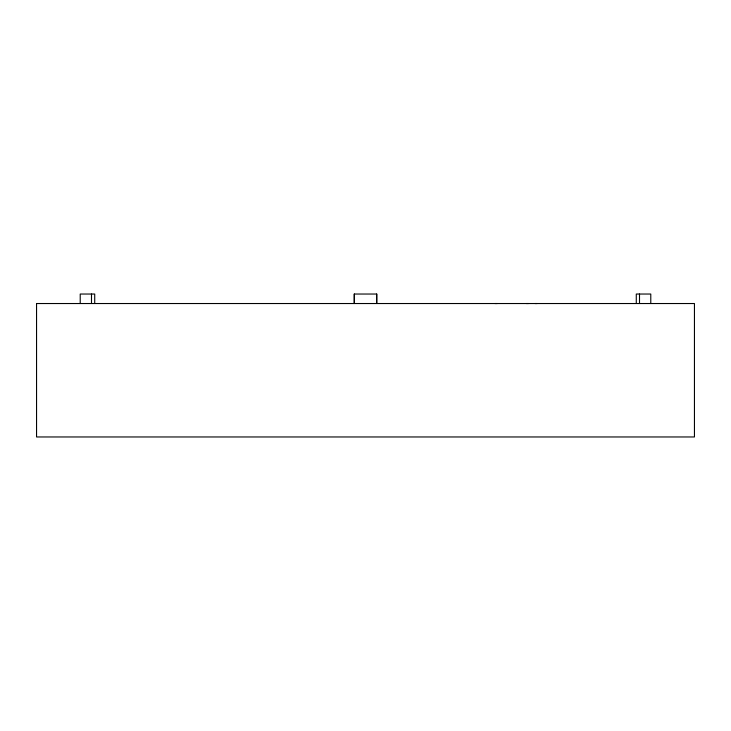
<?xml version="1.0" encoding="UTF-8"?>
<svg xmlns="http://www.w3.org/2000/svg" width="731" height="731" viewBox="0 0 731 731"><rect width="100%" height="100%" fill="white"/><g stroke="black" fill="none" stroke-linecap="round" stroke-linejoin="round"><path stroke-width="1.1" d="M494.914 303.529L497.235 303.529M527.444 303.529L528.504 303.529M534.973 303.529L537.139 303.529M526.338 303.529L527.234 303.529M650.782 303.529L650.782 294.036L636.281 294.036L636.281 303.529M639.506 294.036L639.506 303.529M376.776 303.529L376.776 294.036L354.224 294.036L354.224 303.529M376.648 294.036L376.648 303.529M354.352 294.036L354.352 303.529M94.719 303.529L94.719 294.036L80.218 294.036L80.218 303.529M91.494 294.036L91.494 303.529M36.55 303.529L36.55 436.964L694.45 436.964L694.45 303.529L36.55 303.529"/></g></svg>
